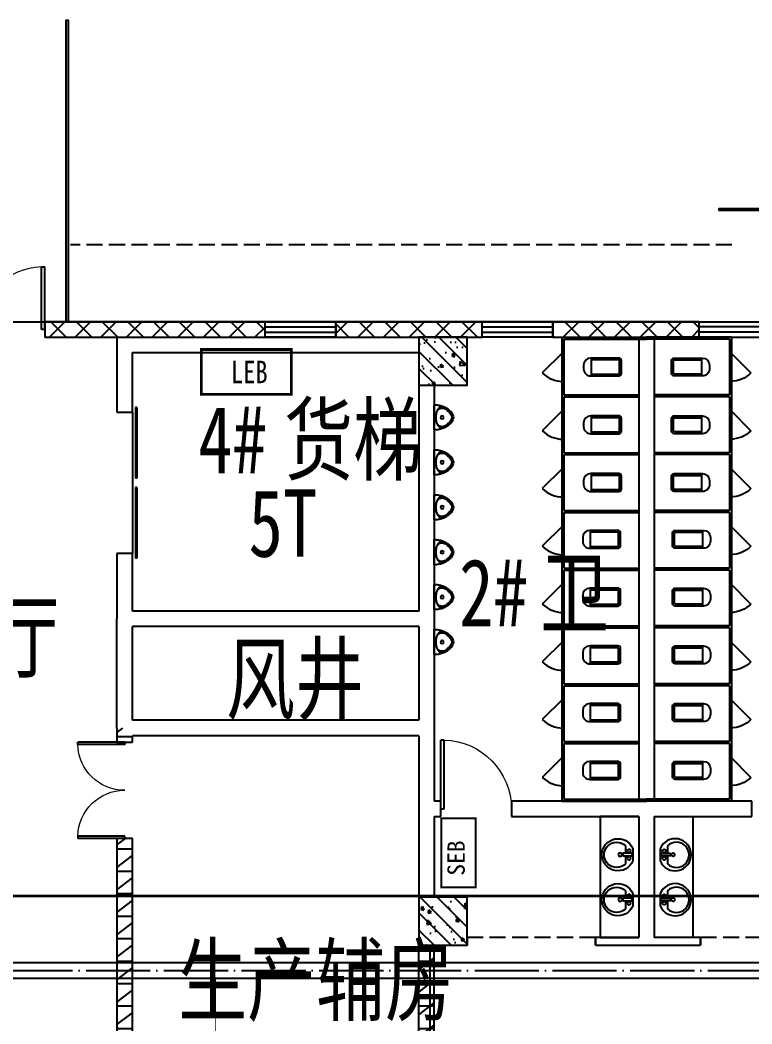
# Model space of a CAD drawing. Header units: millimetres. Extents: x -633009578 to 5705885, y -633235091 to 2571734.
# Drawn here: x 4156836 to 4168230, y 2185135 to 2200775 of the extents above; entities that cross this region are included whole.
import ezdxf

# ---------------------------------------------------------------- set-up
doc = ezdxf.new("R2010")
doc.units = ezdxf.units.MM
doc.header["$LTSCALE"] = 1000
doc.header["$MEASUREMENT"] = 0
doc.linetypes.add('DASH', pattern=[0.35, 0.25, -0.1])
doc.linetypes.add('DOTE', pattern=[2.4200000000000004, 2, -0.2, 0.02, -0.2])
doc.layers.get('0').update_dxf_attribs({"color": 9})
for name, color, linetype in [('000000000000电气', 7, 'Continuous'), ('A-COLUM(柱)', 255, 'Continuous'), ('A-DOOR(门）', 4, 'Continuous'), ('A-F-AREA(计算)', 5, 'Continuous'), ('A-HATH(填充)', 8, 'Continuous'), ('A-LM-RAIL(栏杆)', 167, 'Continuous'), ('A-LVTY(厨卫)', 8, 'Continuous'), ('A-ST-O(室外)', 54, 'Continuous'), ('A-TEXT(房间)', 243, 'Continuous'), ('A-WALL(墙)', 255, 'Continuous'), ('A-WINDOW（窗）', 4, 'Continuous'), ('WALL', 9, 'Continuous'), ('电-桥架', 4, 'Continuous'), ('设备-箱柜', 3, 'Continuous')]:
    doc.layers.add(name, color=color, linetype=linetype)
doc.styles.add('_TCH', font='simhei.ttf', dxfattribs={"width": 0.75, "bigfont": 'hztxt.shx'})
doc.styles.add('ELEC-DIM', font='simhei.ttf')
doc.styles.add('IDQSTYLE', font='simhei.ttf', dxfattribs={"width": 0.707, "bigfont": 'hztxt.shx'})
doc.styles.get("Standard").update_dxf_attribs({"font": 'simhei.ttf', "bigfont": 'hztxt.shx'})
pattern_1 = [(0, (1606821.475196055, 677964.29318137), (0, 350), []), (37.875, (1607221.475196055, 677964.29318137), (-169.61527734408, 218.0766567528281), []), (90, (1607221.475196055, 677964.29318137), (-450, 2.755455298081545e-14), [])]
pattern_2 = [(45, (1607021.475196055, 677964.29318137), (-200.0002033111466, 200.0002033111467), []), (135, (1607021.475196055, 677964.29318137), (-200.0002033111467, -200.0002033111466), [])]

# ---------------------------------------------------------------- blocks, each defined once
blk = doc.blocks.new('HC001536')
at = {"color": 0, "linetype": 'Continuous', "const_width": 0.3}
blk.add_lwpolyline([(5, 2.5), (-5, 2.5), (-5, -2.5), (5, -2.5)], close=True, dxfattribs=at)
at = {"color": 0, "style": 'IDQSTYLE', "width": 0.7}
for tag, p in [('AW', (-1.708333333333333, -1.25)), ('PSFHATT', (7, -2.5))]:
    blk.add_attdef(tag, p, '', height=2.5, dxfattribs=at)
blk = doc.blocks.new('HC001524')
at = {"color": 0, "linetype": 'Continuous', "const_width": 0.3}
blk.add_lwpolyline([(5, 2.5), (-5, 2.5), (-5, -2.5), (5, -2.5)], close=True, dxfattribs=at)
at = {"color": 0, "style": 'IDQSTYLE', "width": 0.7}
for tag, p in [('AF', (-1.5, -1.25)), ('PSFHATT', (7, -2.5))]:
    blk.add_attdef(tag, p, '', height=2.5, dxfattribs=at)
blk = doc.blocks.new('_LV6')
for p, q in [((99.78343880523971, -300), (-99.78343880523971, -300)), ((-139.7834388052397, -340), (-139.7834388052361, -779.6564289797607)), ((-109.7834388052433, -340), (-109.7834388052397, -769.6564289797607)), ((99.78343880524335, -330), (-99.78343880524335, -330)), ((109.7834388052433, -769.6564289797607), (109.7834388052433, -340)), ((139.7834388052433, -779.6564289797607), (139.7834388052397, -340)), ((139.7834388052433, -769.6564289797607), (-139.7834388052397, -769.6564289797607)), ((-29.78343880523607, -889.6564289797607), (29.78343880524335, -889.6564289797607))]:
    blk.add_line(p, q)
for centre, radius, start, end in [((-99.78343880523971, -340), 40, 90, 180.0000000000002), ((99.78343880523971, -340), 40, 2.398081733190338e-13, 90), ((-99.78343880524335, -340), 10, 90, 180.0000000000002), ((99.78343880524335, -340), 10, 0, 90), ((-29.78343880523607, -779.6564289797607), 110, 180, 270), ((29.78343880524335, -779.6564289797607), 110, 270, 0)]:
    blk.add_arc(centre, radius, start, end)
blk = doc.blocks.new('$plan$00000387')
for points in [[(-195.1053413768082, -0.0007896247711869364), (195.1053413768082, 0.0007896247707321891, -0.056281), (192.2349483853259, -62.07158893748328, -0.051243), (175.2703486377404, -125.5748806645047, -0.047086), (143.6831082538288, -189.724628874892, -0.038643), (109.2489721777902, -237.0609902997553, -0.050944), (77.11679163034205, -267.7759659795192, -0.073316), (36.52038586093977, -290.7338367186967, -0.092337), (0.001018339326947171, -297.5362265440604, -0.092337), (-36.51803354920821, -290.7341323159712, -0.073316), (-77.11462417741222, -267.776590178973, -0.050944), (-109.2474259731857, -237.0618745823472, -0.038643), (-143.6819452275654, -189.7257908973352, -0.047086), (-175.269704824098, -125.5762993672297, -0.051243), (-192.2348186147988, -62.07314493917374, -0.056281)], [(0.0004063761161887669, -146.3291454144546, 0.999985), (0.0002089799604618747, -97.55313528460101, 0.999985)]]:
    blk.add_lwpolyline(points, format="xyb", close=True)
for points in [[(-169.3906686580854, -140.1226315288268, -0.078162), (-170.9980199055512, -114.6377667698976, -0.158684), (-159.1263041735847, -87.15485956814655, -0.087457), (-117.404978437914, -53.84085994681891, -0.073385), (-70.49119853318143, -36.56470876068397, -0.051629), (0.0003042701246158686, -29.26612660759247), (0.0003042701246158686, -29.26612660759247, -0.051629), (70.49149449189827, -36.56413818386, -0.073385), (117.4050415866323, -53.83990962471171, -0.087457), (159.1270096202247, -87.15357250312127, -0.158684), (170.9989478331345, -114.6363836417117, -0.078162), (169.3918028553499, -140.1212604160505)], [(117.0630501052547, -53.65384373908455, -0.099174), (138.5356947175851, -84.86577428893679, -0.110283), (144.8304822659725, -118.461657304113, -0.092873), (136.0170142026468, -157.9354627454745, -0.05733), (119.0399966660161, -187.626263302564, -0.037877), (85.37168024390257, -226.8225566132141, -0.072182), (35.33205354717484, -264.1794573646985, -0.124936), (0.001291311165005027, -273.1480356215775), (0.001291311165005027, -273.1480356215775, -0.124936), (-35.32991617790412, -264.1797433356796, -0.072182), (-85.36984427394054, -226.8232476352587, -0.037877), (-119.0384779452529, -187.6272268447183, -0.05733), (-136.0157358103124, -157.9365637070459, -0.092873), (-144.8298950764129, -118.4628296054302, -0.110283), (-138.5353804395845, -84.8668946738876, -0.099174), (-117.0629874684723, -53.65479130090807)]]:
    blk.add_lwpolyline(points, format="xyb")
blk = doc.blocks.new('$plan$00001628')
for p, q in [((-20.3236661099927, -1.818989403545856e-12), (20.3236661099927, 0)), ((20.3236661099927, 0), (20.3236661099927, -150.0481350782702)), ((-23.39245275389476, -103.9428290335418), (-143.6423603250569, -103.9428290335418)), ((-20.3236661099927, -150.0481350782702), (-20.3236661099927, -1.818989403545856e-12)), ((20.3236661099927, -150.0481350782702), (-20.3236661099927, -150.0481350782702)), ((136.0209855338053, -103.9428290335418), (23.52693074955823, -103.9428290335418))]:
    blk.add_line(p, q)
blk.add_lwpolyline([(-96.62842091566199, 9.318928566552131, 5.110403953654916), (92.21216199610717, 9.318928566550312)], format="xyb", close=True)
for centre, radius in [((-57.16031093435413, -51.98476159802703), 26.67481176936781), ((57.16031093435413, -51.98476159802703), 26.67481176936781), ((0, -190.1098522697775), 27.77136210564822)]:
    blk.add_circle(centre, radius)
blk.add_arc((-3.810687395625791, -242.5466148261803), 196.885515440561, 135.2526700260475, 44.74732997395247)
blk = doc.blocks.new('$DorLib2D$00000002')
for p, q in [((-0.5, -5.684341886080802e-17), (-0.5000000000000007, 0.4875)), ((-0.4750000000000007, 0.4875), (-0.5000000000000007, 0.4875)), ((-0.475, -2.842170943040401e-17), (-0.4750000000000007, 0.4875)), ((0.475, -2.842170943040401e-17), (0.4750000000000007, 0.4875)), ((0.4750000000000007, 0.4875), (0.5000000000000007, 0.4875)), ((0.5, -5.684341886080802e-17), (0.5000000000000007, 0.4875)), ((-0.5, -5.684341886080802e-17), (-0.475, -2.842170943040401e-17)), ((0.5, -5.684341886080802e-17), (0.475, -2.842170943040401e-17))]:
    blk.add_line(p, q)
at = {"lineweight": 13}
for centre, start, end in [((-0.4875, -4.263256414560601e-17), 0, 88.53071641864632), ((0.4875, -4.263256414560601e-17), 91.4692835813537, 180)]:
    blk.add_arc(centre, 0.4875, start, end, dxfattribs=at)
blk = doc.blocks.new('$DORLIB2D$00000127')
at = {"color": 0}
for points in [[(-0.5333333333328483, 0.7948983154366971), (-0.5333333333328483, 0.690405644187237)], [(-0.03333333333284827, 0.7948983154366971), (-0.5333333333328483, 0.7948983154366971)], [(-0.03333333333284827, 0.7948983154366971), (-0.03333333333284827, 0.690405644187237)], [(0.5333333333328483, 0.7948983154366971), (0.03333333333284827, 0.7948983154366971)], [(0.03333333333284827, 0.7948983154366971), (0.03333333333284827, 0.690405644187237)], [(0.5333333333328483, 0.7948983154366971), (0.5333333333328483, 0.690405644187237)], [(-0.03333333333284827, 0.690405644187237), (-0.5333333333328483, 0.690405644187237)], [(0.5333333333328483, 0.690405644187237), (0.03333333333284827, 0.690405644187237)], [(0.5, 0.4999999999999858), (-0.5, 0.4999999999999858)]]:
    blk.add_lwpolyline(points, dxfattribs=at)
blk = doc.blocks.new('$DorLib2D$00000114')
at = {"color": 0}
blk.add_line((0.4999999999999964, 3.552713678800501e-15), (-0.2071067811864751, 0.7071067811864857), dxfattribs=at)
blk.add_arc((0.5000000000013856, -1.154631945610163e-12), 1.000000000001696, 135, 180, dxfattribs=at)
blk = doc.blocks.new('$DorLib2D$00000001')
for p, q in [((0.45, 0.9750000000000001), (0.5000000000000002, 0.9750000000000001)), ((0.45, 0), (0.45, 0.9750000000000001)), ((0.5, 0), (0.5, 0.9750000000000001)), ((0.5, 0), (0.45, 0))]:
    blk.add_line(p, q)
at = {"lineweight": 13}
blk.add_arc((0.475, 0), 0.975, 91.4692835813538, 180, dxfattribs=at)
blk = doc.blocks.new('$TCHSYS$WIN2D')
for p, q in [((-0.5, 0.5), (0.5, 0.5)), ((-0.5, 0.5), (-0.4999999999999999, -0.5)), ((0.5, 0.5), (0.4999999999999998, -0.5)), ((0.5, 0.1666666666666666), (-0.5, 0.1666666666666666)), ((0.5, -0.1666666666666667), (-0.5, -0.1666666666666667)), ((-0.4999999999999999, -0.5), (0.5, -0.5))]:
    blk.add_line(p, q)
blk = doc.blocks.new('_FZH')
h = blk.add_hatch()
h.set_pattern_fill('钢筋混凝土', color=256, scale=0.1, style=0)
h.set_pattern_definition([(45, (0, 0), (-0.1767766952966369, 0.1767766952966369), []), (50, (0, 0), (0.7172601826007535, -0.06275213498259512), [0.07500000000000001, -0.8250000000000001]), (355, (0, 0), (-0.138751333613, 0.7521921337000119), [0.06, -0.66]), (100.4514, (0.05977168000000001, -0.00522934), (0.5785093817140216, 0.6894395420609536), [0.06374019, -0.701142112]), (46.1842, (0, 0.2), (1.067241048625645, -0.1655190143290181), [0.1125, -1.2375]), (96.6356, (0.088936745, 0.186206693), (0.9346627055487033, 0.9741178709004418), [0.095610288, -1.051713]), (351.1842, (0, 0.2), (0.9346619451336272, 0.9741186009253247), [0.09000000000000001, -0.9900000000000001]), (21, (0.1, 0.15), (0.5969070521184617, -0.4026188906653388), [0.07500000000000001, -0.8250000000000001]), (326, (0.1, 0.15), (0.2433153319215824, 0.7251500450468529), [0.06, -0.66]), (71.4514, (0.149742233, 0.116448394), (0.84022262858149, 0.3225304967099524), [0.06374019, -0.701142112]), (37.50000000000001, (0, 0), (0.01215985531729062, 0.3328938538313115), [0, -0.652, 0, -0.67, 0, -0.6625000000000001]), (7.499999999999999, (0, 0), (0.2630695374421486, 0.3944117118823603), [0, -0.382, 0, -0.637, 0, -0.2525]), (-32.5, (-0.223, 0), (0.533822436172409, -0.02255487173437976), [0, -0.25, 0, -0.78, 0, -1.035]), (-42.5, (-0.323, 0), (0.5831861693423862, 0.1001049823323177), [0, -0.325, 0, -0.518, 0, -0.735])])
h.paths.add_polyline_path([(-0.5, -0.5), (0.5, -0.5), (0.5, 0.5), (-0.5, 0.5)])
blk.add_lwpolyline([(-0.5, -0.5), (0.5, -0.5), (0.5, 0.5), (-0.5, 0.5)], close=True)

msp = doc.modelspace()

# ---------------------------------------------------------------- hatches: boundary and pattern name
at = {"layer": 'A-HATH(填充)'}
h = msp.add_hatch(dxfattribs=at)
h.set_pattern_fill('多孔材料', color=256, scale=100, style=0)
h.set_pattern_definition(pattern_2)
h.paths.add_polyline_path([(4157220.051299266, 2195834.629172631), (4160649.994032521, 2195834.629172631), (4160649.994032522, 2196074.629172632), (4157220.051299266, 2196074.629172632)])
h = msp.add_hatch(dxfattribs=at)
h.set_pattern_fill('多孔材料', color=256, scale=100, style=0)
h.set_pattern_definition(pattern_2)
h.paths.add_polyline_path([(4161749.994032522, 2195834.629172631), (4164029.994032013, 2195834.629172631), (4164029.994032013, 2196074.629172632), (4161749.994032522, 2196074.629172632)])
h = msp.add_hatch(dxfattribs=at)
h.set_pattern_fill('多孔材料', color=256, scale=100, style=0)
h.set_pattern_definition(pattern_2)
h.paths.add_polyline_path([(4165129.994032013, 2195834.629172632), (4167409.994030996, 2195834.629172632), (4167409.994030996, 2196074.629172632), (4165129.994032013, 2196074.629172632)])
h = msp.add_hatch(dxfattribs=at)
h.set_pattern_fill('空心砖', color=256, scale=100, style=0)
h.set_pattern_definition(pattern_1)
h.paths.add_polyline_path([(4158344.99403878, 2189744.629172553), (4158344.994038763, 2189524.629172276), (4158584.994038828, 2189524.629172276), (4158584.994038825, 2189624.629172551), (4158504.994038811, 2189744.629172569)])
h = msp.add_hatch(dxfattribs=at)
h.set_pattern_fill('空心砖', color=256, scale=100, style=0)
h.set_pattern_definition(pattern_1)
h.paths.add_polyline_path([(4158584.994038825, 2182454.629172671), (4158584.994038828, 2188024.629172276), (4158344.994038759, 2188024.629172276), (4158344.994038757, 2182214.629172718)])
h = msp.add_hatch(dxfattribs=at)
h.set_pattern_fill('空心砖', color=256, scale=100, style=0)
h.set_pattern_definition(pattern_1)
h.paths.add_polyline_path([(4163044.994031668, 2182454.629172671), (4163284.994031671, 2182214.629172718), (4163284.994031653, 2186359.629172628), (4163044.994031653, 2186359.629172628)])

# ---------------------------------------------------------------- linework, layer by layer
at = {"layer": '000000000000电气', "color": 1, "lineweight": 35}
msp.add_line((4141267.938223043, 2187129.298689352), (4171202.396442158, 2187129.298689352), dxfattribs=at)
at = {"layer": 'A-DOOR(门）'}
msp.add_line((4155220.051299266, 2196074.629172627), (4157220.051299266, 2196074.629172627), dxfattribs=at)
at = {"layer": 'A-F-AREA(计算)'}
msp.add_lwpolyline([(4039079.994031782, 2196074.629172625), (4173359.994031782, 2196074.629172625), (4173359.994031782, 2059994.629172625), (4039079.994031782, 2059994.629172625)], close=True, dxfattribs=at)
at = {"layer": 'A-LM-RAIL(栏杆)'}
for points in [[(4157555.051299255, 2196074.629172647), (4157555.051299217, 2200774.629582777), (4157585.051299217, 2200774.629582777), (4157585.051299255, 2196074.629172647)], [(4172554.99403178, 2196074.629161081), (4172554.994504452, 2197809.629139677), (4167719.993537503, 2197809.629139638), (4167719.993537503, 2197839.629139638), (4172584.994514334, 2197839.629139678), (4172584.99403178, 2196074.6291512)]]:
    msp.add_lwpolyline(points, dxfattribs=at)
at = {"layer": 'A-LVTY(厨卫)'}
for p, q in [((4165269.994032003, 2195834.629172747), (4166589.99403178, 2195834.629172629)), ((4165269.994032003, 2195834.629172747), (4165269.994031693, 2194919.629172617)), ((4165299.994031461, 2195804.629172749), (4166589.99403178, 2195804.629172629)), ((4165299.994031461, 2195804.629172749), (4165299.994031464, 2194934.629172438)), ((4167909.994031548, 2195834.629172617), (4166589.99403178, 2195834.629172625)), ((4167879.994031548, 2195804.629172619), (4166589.99403178, 2195804.629172625)), ((4167879.994031548, 2195804.629172619), (4167879.994031544, 2194934.629172678)), ((4167909.994031548, 2195834.629172617), (4167909.994031866, 2194919.62917262)), ((4165269.994031686, 2194919.629172624), (4165269.99403169, 2194019.629172624)), ((4165299.994031464, 2194934.629172438), (4166469.994031645, 2194934.629172442)), ((4167879.994031544, 2194934.629172678), (4166709.994031846, 2194934.629172683)), ((4167909.99403187, 2194919.62917262), (4167909.994031866, 2194019.62917262)), ((4165299.994032007, 2194904.629172814), (4165299.99403201, 2194034.629172714)), ((4165299.994032007, 2194904.629172814), (4166469.994031645, 2194904.629172818)), ((4167879.994032086, 2194904.62917268), (4166709.994031846, 2194904.629172685)), ((4167879.994032086, 2194904.62917268), (4167879.994032083, 2194034.62917274)), ((4165269.99403169, 2194019.629172624), (4165269.994031694, 2193119.629172624)), ((4165299.99403201, 2194034.629172714), (4166469.994031776, 2194034.629172719)), ((4165299.994031468, 2194004.629172716), (4165299.994031472, 2193134.629172777)), ((4165299.994031468, 2194004.629172716), (4166469.994031776, 2194004.629172721)), ((4167879.994032083, 2194034.62917274), (4166709.994031776, 2194034.629172744)), ((4167879.99403154, 2194004.629172368), (4166709.994031776, 2194004.629172372)), ((4167879.99403154, 2194004.629172368), (4167879.994031537, 2193134.629172802)), ((4167909.99403187, 2194019.629172624), (4167909.994031866, 2193119.629172624)), ((4165269.99403169, 2193119.629172624), (4165269.994031694, 2192219.629172624)), ((4165299.994031472, 2193134.629172777), (4166469.994031776, 2193134.629172781)), ((4165299.994032015, 2193104.629172779), (4165299.994032018, 2192234.629172672)), ((4165299.994032015, 2193104.629172779), (4166469.994031776, 2193104.629172783)), ((4167879.994031537, 2193134.629172802), (4166709.994031776, 2193134.629172806)), ((4167879.994031536, 2193104.629172429), (4166709.994031776, 2193104.629172434)), ((4167879.994031536, 2193104.629172429), (4167879.994031533, 2192234.629172696)), ((4167909.99403187, 2193119.629172624), (4167909.994031866, 2192219.629172624)), ((4165269.99403169, 2192219.629172624), (4165269.994031694, 2191319.629172624)), ((4165299.994032018, 2192234.629172672), (4166469.994031775, 2192234.629172676)), ((4165299.994032019, 2192204.629172674), (4165299.994032022, 2191334.629172732)), ((4165299.994032019, 2192204.629172674), (4166469.994031775, 2192204.629172678)), ((4167879.994031533, 2192234.629172696), (4166709.994031776, 2192234.6291727)), ((4167879.994032075, 2192204.629172698), (4166709.994031776, 2192204.629172702)), ((4167879.994032075, 2192204.629172698), (4167879.994032072, 2191334.629172755)), ((4167909.99403187, 2192219.629172624), (4167909.994031866, 2191319.629172624)), ((4165299.994032022, 2191334.629172732), (4166469.994031775, 2191334.629172736)), ((4167879.994032072, 2191334.629172755), (4166709.99403204, 2191334.629172759)), ((4165269.994031694, 2191319.629172519), (4165269.994031698, 2190419.629172519)), ((4165299.99403148, 2191304.629172734), (4165299.994031483, 2190434.629172417)), ((4165299.99403148, 2191304.629172734), (4166469.994031775, 2191304.629172738)), ((4167879.994032071, 2191304.629172383), (4166709.99403204, 2191304.629172387)), ((4167879.994032071, 2191304.629172383), (4167879.994032068, 2190434.62917244)), ((4167909.994031874, 2191319.629172519), (4167909.99403187, 2190419.629172519)), ((4165269.994031697, 2190419.629172579), (4165269.9940317, 2189519.629172579)), ((4165299.994031483, 2190434.629172417), (4166469.994031481, 2190434.629172421)), ((4165299.994032026, 2190404.629172794), (4165299.99403203, 2189534.629172477)), ((4165299.994032026, 2190404.629172794), (4166469.994031481, 2190404.629172797)), ((4167879.994032068, 2190434.62917244), (4166709.99403204, 2190434.629172444)), ((4167879.994032068, 2190404.629172442), (4166709.99403204, 2190404.629172446)), ((4167879.994032068, 2190404.629172442), (4167879.994032064, 2189534.629172874)), ((4167909.994031876, 2190419.629172579), (4167909.994031873, 2189519.629172579)), ((4165269.9940317, 2189519.629172639), (4165269.994031491, 2188604.629172538)), ((4165299.99403203, 2189534.629172477), (4166469.994031481, 2189534.629172481)), ((4165299.99403203, 2189504.629172479), (4165299.994032033, 2188634.629172537)), ((4165299.99403203, 2189504.629172479), (4166469.994031481, 2189504.629172483)), ((4167879.994032064, 2189534.629172874), (4166709.994031616, 2189534.629172877)), ((4167879.994032064, 2189504.629172501), (4166709.994031616, 2189504.629172505)), ((4167879.994032064, 2189504.629172501), (4167879.994032061, 2188634.629172932)), ((4167909.99403188, 2189519.629172639), (4167909.994031518, 2188604.62917256)), ((4165269.994031491, 2188604.629172538), (4166589.994031791, 2188604.629172643)), ((4165299.994032033, 2188634.629172537), (4166589.994031791, 2188634.629172643)), ((4167879.994032061, 2188634.629172932), (4166589.994031791, 2188634.629172643)), ((4167909.994031518, 2188604.62917256), (4166589.994031791, 2188604.629172643))]:
    msp.add_line(p, q, dxfattribs=at)
for points in [[(4166469.994031663, 2188364.629172442), (4165869.994031647, 2188364.629172442), (4165869.994031701, 2186479.629172634), (4166469.994031716, 2186479.629172634)], [(4166709.994031898, 2188364.629172442), (4167309.994031914, 2188364.629172442), (4167309.994031814, 2186479.629172628), (4166709.994031799, 2186479.629172628)]]:
    msp.add_lwpolyline(points, dxfattribs=at)
at = {"layer": 'A-ST-O(室外)', "linetype": 'DASH'}
msp.add_lwpolyline([(4167919.993537595, 2197274.629126249), (4157620.051299245, 2197274.629129956)], dxfattribs=at)
at = {"layer": 'A-WALL(墙)'}
for p, q in [((4158344.994038808, 2195834.62917245), (4158344.994038878, 2194664.629172784)), ((4158344.994038808, 2195834.62917245), (4163044.994031341, 2195834.629172411)), ((4166469.994031645, 2195804.629172624), (4166469.99403178, 2194919.629172629)), ((4166709.994031846, 2195804.629172623), (4166709.99403178, 2194919.629172629)), ((4158584.994038639, 2194664.629172784), (4158584.994038697, 2195594.629172508)), ((4158584.994038697, 2195594.629172508), (4163044.994031613, 2195594.629172508)), ((4163044.994031605, 2195084.629172255), (4163044.994031608, 2191564.629172621)), ((4163284.994031562, 2195084.629172255), (4163284.994031657, 2191444.629172275)), ((4166469.99403178, 2194919.629172629), (4166469.99403178, 2194019.629172629)), ((4166709.99403178, 2194919.629172629), (4166709.99403178, 2194019.629172629)), ((4158344.994038878, 2194664.629172784), (4158584.994038639, 2194664.629172784)), ((4166469.99403178, 2194019.629172629), (4166469.99403178, 2193119.629172629)), ((4166709.99403178, 2194019.629172629), (4166709.99403178, 2193119.629172629)), ((4166469.99403178, 2193119.629172629), (4166469.99403178, 2192219.629172629)), ((4166709.99403178, 2193119.629172629), (4166709.99403178, 2192219.629172629)), ((4158584.994038639, 2192464.629172784), (4158344.994038864, 2192464.629172784)), ((4158344.994038864, 2192464.629172784), (4158344.99403878, 2191444.629172553)), ((4158584.994038697, 2191564.629172621), (4158584.994038639, 2192464.629172784)), ((4166469.99403178, 2192219.629172629), (4166469.99403178, 2191319.629172629)), ((4166709.99403178, 2192219.629172629), (4166709.99403178, 2191319.629172629)), ((4163044.994031608, 2191564.629172621), (4158584.994038697, 2191564.629172621)), ((4158344.99403878, 2189744.629172553), (4158344.99403878, 2191444.629172553)), ((4163044.994031547, 2191324.629172465), (4158584.994038829, 2191324.629172465)), ((4158584.994038829, 2189864.629172603), (4158584.994038829, 2191324.629172465)), ((4163044.994031547, 2191324.629172465), (4163044.994031541, 2189864.629172603)), ((4163284.994031657, 2191444.629172275), (4163284.99403165, 2189744.629172275)), ((4166469.99403178, 2191319.629172629), (4166469.99403178, 2190419.629172524)), ((4166709.99403178, 2191319.629172629), (4166709.99403178, 2190419.629172524)), ((4166469.99403178, 2190419.629172524), (4166469.99403178, 2189519.629172583)), ((4166709.99403178, 2190419.629172524), (4166709.99403178, 2189519.629172583)), ((4163044.994031541, 2189864.629172603), (4158584.994038829, 2189864.629172603)), ((4158344.99403878, 2189744.629172553), (4158344.994038763, 2189524.629172276)), ((4158584.994038828, 2189524.629172276), (4158584.994038825, 2189624.629172551)), ((4163044.994031689, 2189624.629172551), (4158584.994038825, 2189624.629172551)), ((4163044.994031689, 2189624.629172551), (4163044.994031651, 2188484.629172736)), ((4163284.99403165, 2189744.629172275), (4163284.994031391, 2188604.629172687)), ((4158344.994038763, 2189524.629172276), (4158584.994038828, 2189524.629172276)), ((4166469.99403178, 2189519.629172583), (4166469.994032143, 2188634.629172937)), ((4166709.99403178, 2189519.629172583), (4166709.994031616, 2188634.629172937)), ((4163384.994032013, 2188604.629172705), (4163284.994031391, 2188604.629172687)), ((4163384.994032013, 2188364.629172619), (4163384.994032013, 2188604.629172705)), ((4166589.99403178, 2188604.629172737), (4164484.994031504, 2188604.629172722)), ((4164484.994031504, 2188604.629172722), (4164484.994031504, 2188364.629172619)), ((4168229.994031504, 2188604.629172654), (4166589.99403178, 2188604.629172737)), ((4168229.994031504, 2188364.629172741), (4168229.994031504, 2188604.629172654)), ((4163044.994031651, 2188484.629172736), (4163044.994031716, 2187109.629172255)), ((4163284.994031702, 2188364.629172696), (4163284.994031522, 2187109.629172255)), ((4163284.994031702, 2188364.629172696), (4163384.994032013, 2188364.629172619)), ((4164484.994031504, 2188364.629172619), (4166469.994031721, 2188364.629172697)), ((4166469.994031721, 2188364.629172697), (4166469.994031721, 2186479.629172677)), ((4166709.994031965, 2188364.629172812), (4166709.994031965, 2186479.629172647)), ((4166709.994031965, 2188364.629172812), (4168229.994031504, 2188364.629172741)), ((4158584.994038828, 2188024.629172276), (4158344.994038759, 2188024.629172276)), ((4158344.994038759, 2188024.629172276), (4158344.994038757, 2182214.629172718)), ((4158584.994038825, 2182454.629172671), (4158584.994038828, 2188024.629172276)), ((4166469.994031721, 2186479.629172677), (4165794.994031504, 2186479.629172646)), ((4165794.994031504, 2186479.629172646), (4165794.994031504, 2186359.629172677)), ((4167429.994031504, 2186479.629172636), (4166709.994031965, 2186479.629172647)), ((4167429.994031504, 2186359.629172647), (4167429.994031504, 2186479.629172636)), ((4163044.994031668, 2182454.629172671), (4163044.994031653, 2186359.629172628)), ((4163284.994031671, 2182214.629172718), (4163284.994031653, 2186359.629172628)), ((4165794.994031504, 2186359.629172677), (4166589.99403178, 2186359.629172628)), ((4166589.99403178, 2186359.629172628), (4167429.994031504, 2186359.629172647))]:
    msp.add_line(p, q, dxfattribs=at)
at = {"layer": 'A-WINDOW（窗）', "linetype": 'DASH'}
for p, q in [((4163794.99403178, 2186479.629172628), (4163794.99403178, 2186359.629172628)), ((4165794.99403178, 2186479.629172628, 800), (4163794.99403178, 2186479.629172628, 800)), ((4165794.99403178, 2186359.629172628), (4165794.99403178, 2186479.629172628)), ((4167429.994031611, 2186479.629172628), (4167429.994031611, 2186359.629172628)), ((4169429.994031611, 2186479.629172628, 800), (4167429.994031611, 2186479.629172628, 800))]:
    msp.add_line(p, q, dxfattribs=at)
at = {"layer": 'WALL'}
for p, q in [((4160649.994032522, 2196074.629172632), (4157220.051299266, 2196074.629172632)), ((4157220.051299266, 2196074.629172632), (4157220.051299266, 2195834.629172631)), ((4160649.994032521, 2195834.629172631), (4160649.994032522, 2196074.629172632)), ((4164029.994032013, 2196074.629172632), (4161749.994032522, 2196074.629172632)), ((4161749.994032522, 2196074.629172632), (4161749.994032522, 2195834.629172631)), ((4164029.994032013, 2195834.629172631), (4164029.994032013, 2196074.629172632)), ((4167409.994030996, 2196074.629172632), (4165129.994032013, 2196074.629172632)), ((4165129.994032013, 2196074.629172632), (4165129.994032013, 2195834.629172632)), ((4167409.994030996, 2195834.629172632), (4167409.994030996, 2196074.629172632)), ((4157220.051299266, 2195834.629172631), (4160649.994032521, 2195834.629172631)), ((4161749.994032522, 2195834.629172631), (4164029.994032013, 2195834.629172631)), ((4165129.994032013, 2195834.629172632), (4167409.994030996, 2195834.629172632))]:
    msp.add_line(p, q, dxfattribs=at)
at = {"layer": '电-桥架', "color": 5, "linetype": 'DOTE', "ltscale": 0.5}
msp.add_line((4145764.061417417, 2185966.79037632), (4172368.600403416, 2185966.79037632), dxfattribs=at)
at = {"layer": '电-桥架', "ltscale": 0.5}
msp.add_lwpolyline([(4172368.600403416, 2185841.79037632), (4145764.061417418, 2185841.79037632), (4145764.061417417, 2186091.79037632), (4172368.600403416, 2186091.79037632)], close=True, dxfattribs=at)
at = {"layer": '设备-箱柜', "color": 6}
msp.add_lwpolyline([(4159881.185845144, 2185865.086292931, 15, 15, 0), (4159881.185845144, 2183955.339738946, 15, 15, 0), (4159881.185845144, 2183955.339738946, 45, 45, 0), (4166606.115535568, 2183955.339738946, 45, 45, 0)], format="xyseb", dxfattribs=at)

# ---------------------------------------------------------------- block references
at = {"layer": 'A-COLUM(柱)', "xscale": 750, "yscale": 750, "zscale": 750, "rotation": 270}
for p in [(4163419.99403178, 2195459.629172628), (4163419.99403178, 2186734.629172628)]:
    msp.add_blockref('_FZH', p, dxfattribs=at)
at = {"layer": 'A-DOOR(门）'}
for name, p, xscale, yscale, zscale in [('$DorLib2D$00000002', (4156220.051299266, 2195954.629172627), 2000, 2000, 2000), ('$DorLib2D$00000001', (4163934.994031667, 2188484.629172737), -1100, 1100, 1100)]:
    msp.add_blockref(name, p, dxfattribs=dict(at, xscale=xscale, yscale=yscale, zscale=zscale))
at = {"layer": 'A-DOOR(门）', "xscale": -2200, "yscale": 240, "zscale": 2200, "rotation": 270}
msp.add_blockref('$DORLIB2D$00000127', (4158464.99403878, 2193564.629172552), dxfattribs=at)
at = {"layer": 'A-DOOR(门）', "extrusion": (0, 0, -1), "xscale": 1500, "yscale": 1500, "zscale": 1500, "rotation": 270}
msp.add_blockref('$DorLib2D$00000002', (-4158464.99403878, 2188774.629172489), dxfattribs=at)
at = {"layer": 'A-LVTY(厨卫)', "yscale": 450, "zscale": 100}
for p, xscale, rotation in [((4165284.994031688, 2195369.629172618), 450, 90.00000000021647), ((4167894.994031872, 2195369.629172621), -450, 269.9999999997835), ((4165284.994031685, 2194469.629172625), 450, 90.00000000021673), ((4167894.994031872, 2194469.629172621), -450, 269.9999999997835), ((4165284.994031689, 2193569.629172625), 450, 90.00000000021673), ((4167894.994031872, 2193569.629172625), -450, 269.9999999997835), ((4165284.994031692, 2192669.629172624), 450, 90.000000000215), ((4167894.994031868, 2192669.629172624), -450, 269.9999999997852), ((4165284.994031692, 2191769.629172624), 450, 90.000000000215), ((4167894.994031868, 2191769.629172624), -450, 269.9999999997852), ((4165284.994031696, 2190869.629172519), 450, 90.000000000215), ((4167894.994031872, 2190869.629172519), -450, 269.9999999997852), ((4165284.994031698, 2189969.629172579), 450, 90.000000000215), ((4167894.994031874, 2189969.629172579), -450, 269.9999999997852), ((4165284.994031702, 2189069.629172639), 450, 90.000000000215), ((4167894.994031878, 2189069.629172639), -450, 269.9999999997852)]:
    msp.add_blockref('$DorLib2D$00000114', p, dxfattribs=dict(at, xscale=xscale, rotation=rotation))
at = {"layer": 'A-LVTY(厨卫)'}
for name, p, rotation in [('_LV6', (4166499.995014735, 2195369.629172723), 269.9999999999999), ('$plan$00000387', (4163284.994545048, 2194584.629230492), 90.00000000000001), ('_LV6', (4166499.995014732, 2194469.62917273), 270), ('$plan$00000387', (4163284.994545048, 2193884.629230492), 90.00000000000001), ('_LV6', (4166499.995014735, 2193569.62917273), 270), ('$plan$00000387', (4163284.994545048, 2193184.629230492), 90.00000000000001), ('_LV6', (4166484.995014784, 2192684.629172682), 270), ('$plan$00000387', (4163284.994545048, 2192484.629230492), 90.00000000000001), ('$plan$00000387', (4163284.994545048, 2191784.629230492), 90.00000000000001), ('_LV6', (4166484.995014784, 2191784.629172682), 270), ('$plan$00000387', (4163284.994545048, 2191084.629230492), 90.00000000000001), ('_LV6', (4166484.995014788, 2190884.629172577), 270), ('_LV6', (4166484.99501479, 2189984.629172637), 270), ('_LV6', (4166484.995014794, 2189084.629172696), 270), ('$plan$00001628', (4166811.782231878, 2187772.129172534), 90.00000000000001), ('$plan$00001628', (4166811.782231878, 2187072.129172534), 90.00000000000001)]:
    msp.add_blockref(name, p, dxfattribs=dict(at, rotation=rotation))
at = {"layer": 'A-LVTY(厨卫)', "xscale": -1}
for name, p, rotation in [('_LV6', (4166679.993048825, 2195369.629172727), 90.00000000000006), ('_LV6', (4166679.993048825, 2194469.629172727), 90.00000000000006), ('_LV6', (4166679.993048825, 2193569.62917273), 90.00000000000006), ('_LV6', (4166694.993048777, 2192684.629172682), 90.00000000000006), ('_LV6', (4166694.993048777, 2191784.629172682), 90.00000000000006), ('_LV6', (4166694.993048781, 2190884.629172577), 90.00000000000006), ('_LV6', (4166694.993048783, 2189984.629172637), 90.00000000000006), ('_LV6', (4166694.993048787, 2189084.629172696), 90.00000000000006), ('$plan$00001628', (4166368.205831682, 2187772.129172534), 270), ('$plan$00001628', (4166368.205831682, 2187072.129172534), 270)]:
    msp.add_blockref(name, p, dxfattribs=dict(at, rotation=rotation))
at = {"layer": 'A-WINDOW（窗）', "extrusion": (0, 0, -1), "xscale": -1100, "yscale": 240, "zscale": 1100, "rotation": 180}
for p in [(-4161199.994032575, 2195954.629172628), (-4164579.994031837, 2195954.629172628)]:
    msp.add_blockref('$TCHSYS$WIN2D', p, dxfattribs=at)
at = {"layer": 'A-WINDOW（窗）', "xscale": -1100, "yscale": 240, "zscale": 1100, "rotation": 180}
msp.add_blockref('$TCHSYS$WIN2D', (4167959.994031142, 2195954.629172628), dxfattribs=at)
at = {"layer": '设备-箱柜'}
ref = msp.add_blockref('HC001536', (4160358.256005304, 2195292.211044296), dxfattribs=dict(at, xscale=140, yscale=140, zscale=140))
ref.add_attrib('AW', 'LEB', (4160119.089338638, 2195117.211044296), dxfattribs={"layer": '0', "color": 0, "height": 350, "width": 0.8})
ref = msp.add_blockref('HC001524', (4163661.694031781, 2187800.878601499), dxfattribs=dict(at, xscale=-107.52, yscale=107.52, zscale=107.52, rotation=269.9999999999999))
ref.add_attrib('AF', 'SEB', (4163759.207090354, 2187444.066453452), dxfattribs={"layer": '0', "color": 0, "height": 268.8, "rotation": 90, "style": 'ELEC-DIM'})

# ---------------------------------------------------------------- texts
at = {"layer": 'A-TEXT(房间)', "style": '_TCH', "width": 0.75}
for s, p in [('货梯', (4160947.380967349, 2193712.960162999)), ('4#', (4159608.630967349, 2193712.960162999)), ('5T', (4160392.889406511, 2192412.69586923)), ('卫', (4164931.294381619, 2191330.257342194)), ('2#', (4163671.294381619, 2191330.257342194)), ('大厅', (4155297.989066163, 2190637.908949905)), ('风井', (4160044.104638123, 2189985.935388787)), ('生产辅房', (4159296.452646813, 2185289.286061496))]:
    msp.add_text(s, height=1050, dxfattribs=at).set_placement(p)

doc.saveas('drawing.dxf')
